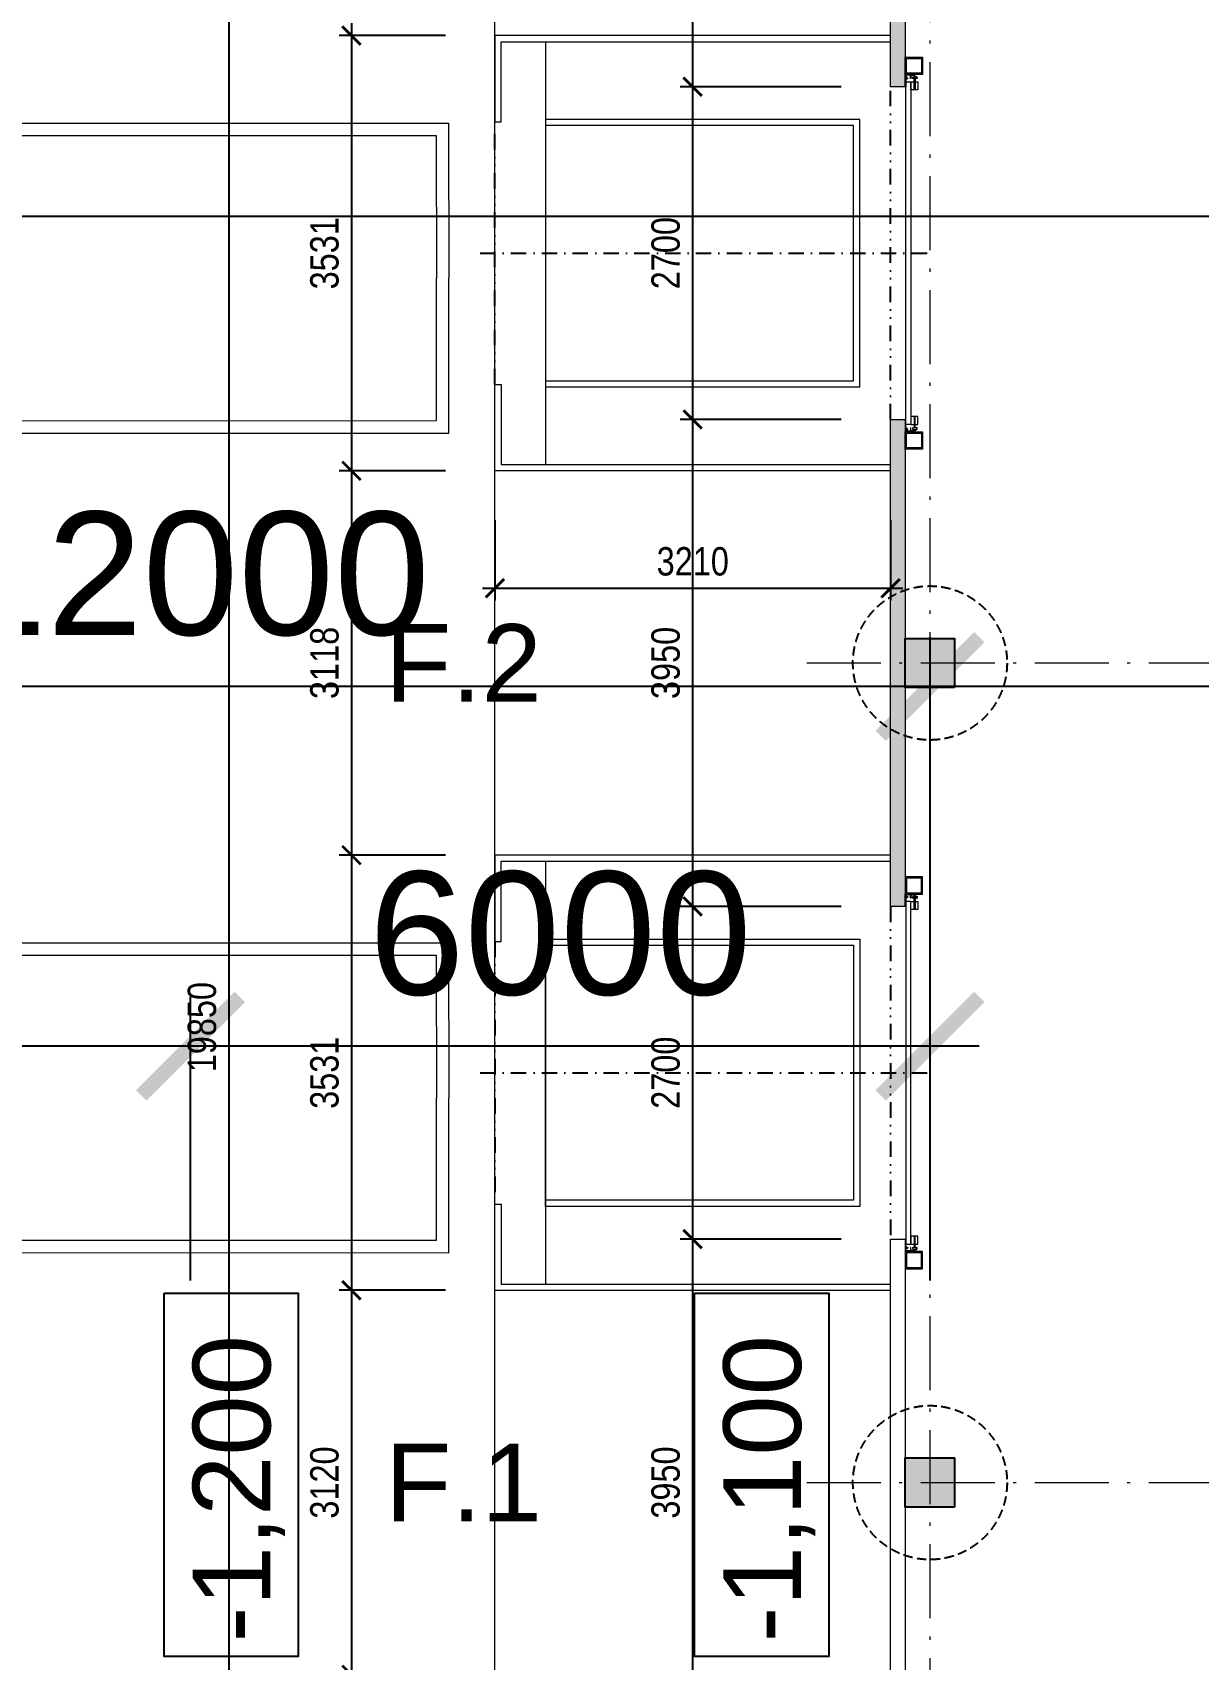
# Model space of a CAD drawing. Header units: millimetres. Extents: x 325046 to 1268204, y 1875583 to 2761998.
# Drawn here: x 746798 to 756257, y 2596158 to 2609358 of the extents above; entities that cross this region are included whole.
import ezdxf
from ezdxf.enums import TextEntityAlignment as Align

# ---------------------------------------------------------------- set-up
doc = ezdxf.new("R2010")
doc.units = ezdxf.units.MM
doc.header["$LTSCALE"] = 100
doc.header["$PDMODE"] = 65
for name, pattern in [('$AUDIT_BAD_LTYPE1', [0]), ('ACAD_ISO10W100', [18.5, 12, -3, 0.5, -3]), ('DASHDOT', [1, 0.5, -0.25, 0, -0.25]), ('DASHED', [0.75, 0.5, -0.25]), ('DIVIDE', [31.75, 12.7, -6.35, 0, -6.35, 0, -6.35]), ('SO02_F11anp01$0${ Leader Line}', [0])]:
    doc.linetypes.add(name, pattern=pattern)
for name, color, linetype, lineweight, true_color in [('Auta', 252, 'Continuous', 5, 0x696969), ('GATE', 7, 'Continuous', 9, 0x002eb8), ('Komunikace - obrys - 1.etapa', 7, 'Continuous', 15, 0x901be4), ('OCELOVÉ KONSTRUKCE', 7, 'Continuous', 13, 0x2865c8), ('otvory', 7, 'Continuous', 20, 0xb30000), ('Šrafy - VÝPLŇ', 7, 'Continuous', 15, 0x9b9908)]:
    doc.layers.add(name, color=color, linetype=linetype, lineweight=lineweight, true_color=true_color)
for name, color, linetype in [('KOTY', 2, 'Continuous'), ('kóty 100', 5, 'Continuous'), ('Kóty osové', 5, 'Continuous'), ('NRŘ', 6, 'DIVIDE'), ('ŽB- SLOUPY', 3, 'Continuous')]:
    doc.layers.add(name, color=color, linetype=linetype)
for name, color, linetype, lineweight in [('Objekty - osy', 5, 'ACAD_ISO10W100', 20), ('OBVODOVÝ PLÁŠŤ', 2, 'Continuous', 9), ('PŘEDĚL', 8, 'Continuous', 5), ('ŽB - Šraf-prefa', 253, 'Continuous', 13)]:
    doc.layers.add(name, color=color, linetype=linetype, lineweight=lineweight)
for name, color, linetype, true_color in [('Popis OS', 7, 'Continuous', 0xbd0a5d), ('Příprava na dock', 7, 'Continuous', 0x616161), ('VÝŠKOVÉ KOTY', 7, 'Continuous', 0xf90b4b)]:
    doc.layers.add(name, color=color, linetype=linetype, true_color=true_color)
doc.styles.add('ARIAL NARROW', font='ARIALN.TTF')
doc.styles.add('ARIL-TENKÝ', font='arial.ttf')
doc.dimstyles.new('100', dxfattribs={"dimscale": 100, "dimtxt": 2.3, "dimasz": 1.5, "dimexe": 1, "dimexo": 4, "dimgap": 1, "dimtad": 1, "dimdec": 0, "dimzin": 0, "dimdsep": 46, "dimtxsty": 'ARIAL NARROW', "dimblk": 'ARCHTICK', "dimcen": 4, "dimdle": 1, "dimclrd": 256, "dimclre": 256, "dimclrt": 7, "dimadec": 0, "dimazin": 0, "dimtfac": 1, "dimtdec": 0, "dimtix": 1, "dimtofl": 0, "dimtmove": 0, "dimatfit": 2, "dimldrblk": 'OBLIQUE', "dimfxl": 1, "dimtolj": 1, "dimtzin": 0, "dimlwd": -1, "dimlwe": -1, "dimarcsym": 1})
doc.dimstyles.new('400', dxfattribs={"dimscale": 400, "dimtxt": 2.5, "dimasz": 2, "dimexe": 1, "dimexo": 12, "dimgap": 1, "dimtad": 1, "dimdec": 0, "dimzin": 0, "dimdsep": 46, "dimtxsty": 'ARIL-TENKÝ', "dimblk": 'ARCHTICK', "dimcen": 4, "dimdle": 1, "dimclrd": 256, "dimclre": 256, "dimclrt": 7, "dimadec": 0, "dimazin": 0, "dimtfac": 1, "dimtdec": 0, "dimtix": 1, "dimtofl": 0, "dimtmove": 0, "dimatfit": 0, "dimldrblk": 'OBLIQUE', "dimfxl": 1, "dimtolj": 1, "dimtzin": 0, "dimlwd": -1, "dimlwe": -1, "dimarcsym": 0})

# ---------------------------------------------------------------- blocks, each defined once
blk = doc.blocks.new('H 4')
at = {"layer": 'Příprava na dock', "linetype": 'DASHED', "ltscale": 1.5}
blk.add_circle((1062529, -5206637), 625, dxfattribs=at)
blk = doc.blocks.new('A$C7DC35752')
at = {"layer": 'OCELOVÉ KONSTRUKCE', "flags": 128}
blk.add_lwpolyline([(0, 140), (0, 0), (140, 0), (140, 140), (0, 140)], dxfattribs=at)
blk.add_lwpolyline([(10, 130), (10, 10), (130, 10), (130, 130)], close=True, dxfattribs=at)
blk = doc.blocks.new('A$C5F711971')
at = {"layer": 'Auta'}
for points in [[(3.982, 13.651), (2.75, 13.905), (0, 0.508), (1.232, 0.254)], [(3.961, 13.552), (2.828, 13.786), (0.119, 0.586), (1.252, 0.352)], [(3.982, 13.651), (5.213, 13.397), (2.464, 0), (1.232, 0.254)], [(3.961, 13.552), (5.095, 13.319), (2.385, 0.119), (1.252, 0.352)]]:
    blk.add_lwpolyline(points, dxfattribs=at)
blk = doc.blocks.new('_ARCHTICK')
at = {"color": 0, "linetype": 'ByBlock', "const_width": 0.15}
blk.add_lwpolyline([(-0.5, -0.5), (0.5, 0.5)], dxfattribs=at)
blk = doc.blocks.new('*D149')
at = {"layer": 'Defpoints', "color": 0, "transparency": 16777216}
for p in [(754079, 2614256), (754079, 2607554), (760079, 2607554)]:
    blk.add_point(p, dxfattribs=at)
at = {"layer": 'Kóty osové', "transparency": 16777216}
for p, q in [((754079, 2612354), (754079, 2614656)), ((760079, 2612354), (760079, 2614656)), ((760479, 2614256), (753679, 2614256))]:
    blk.add_line(p, q, dxfattribs=at)
at = {"layer": 'Kóty osové', "transparency": 16777216, "xscale": 800, "yscale": 800, "zscale": 800, "rotation": 180}
blk.add_blockref('_ARCHTICK', (754079, 2614256), dxfattribs=at)
at = {"layer": 'Kóty osové', "transparency": 16777216, "xscale": 800, "yscale": 800, "zscale": 800}
blk.add_blockref('_ARCHTICK', (760079, 2614256), dxfattribs=at)
at = {"layer": 'Kóty osové', "color": 7, "transparency": 16777216, "insert": (757079, 2615167), "char_height": 1000, "attachment_point": 5, "style": 'ARIL-TENKÝ'}
blk.add_mtext('\\A1;6000', dxfattribs=at)
blk = doc.blocks.new('_Oblique')
at = {"color": 0, "lineweight": -2}
blk.add_line((-0.5, -0.5), (0.5, 0.5), dxfattribs=at)
blk = doc.blocks.new('*D150')
at = {"layer": 'Defpoints', "color": 0, "transparency": 16777216}
for p in [(748079, 2601134), (748079, 2594432), (754079, 2594432)]:
    blk.add_point(p, dxfattribs=at)
at = {"layer": 'Kóty osové', "transparency": 16777216}
for p, q in [((748079, 2599232), (748079, 2601534)), ((754079, 2599232), (754079, 2601534)), ((754479, 2601134), (747679, 2601134))]:
    blk.add_line(p, q, dxfattribs=at)
at = {"layer": 'Kóty osové', "transparency": 16777216, "xscale": 800, "yscale": 800, "zscale": 800, "rotation": 180}
blk.add_blockref('_ARCHTICK', (748079, 2601134), dxfattribs=at)
at = {"layer": 'Kóty osové', "transparency": 16777216, "xscale": 800, "yscale": 800, "zscale": 800}
blk.add_blockref('_ARCHTICK', (754079, 2601134), dxfattribs=at)
at = {"layer": 'Kóty osové', "color": 7, "transparency": 16777216, "insert": (751079, 2602044), "char_height": 1000, "attachment_point": 5, "style": 'ARIL-TENKÝ'}
blk.add_mtext('\\A1;6000', dxfattribs=at)
blk = doc.blocks.new('*D151')
at = {"layer": 'Defpoints', "color": 0, "transparency": 16777216}
for p in [(742079, 2601134), (742079, 2594432), (748079, 2594432)]:
    blk.add_point(p, dxfattribs=at)
at = {"layer": 'Kóty osové', "transparency": 16777216}
for p, q in [((742079, 2599232), (742079, 2601534)), ((748079, 2599232), (748079, 2601534)), ((748479, 2601134), (741679, 2601134))]:
    blk.add_line(p, q, dxfattribs=at)
at = {"layer": 'Kóty osové', "transparency": 16777216, "xscale": 800, "yscale": 800, "zscale": 800, "rotation": 180}
blk.add_blockref('_ARCHTICK', (742079, 2601134), dxfattribs=at)
at = {"layer": 'Kóty osové', "transparency": 16777216, "xscale": 800, "yscale": 800, "zscale": 800}
blk.add_blockref('_ARCHTICK', (748079, 2601134), dxfattribs=at)
at = {"layer": 'Kóty osové', "color": 7, "transparency": 16777216, "insert": (745079, 2602044), "char_height": 1000, "attachment_point": 5, "style": 'ARIL-TENKÝ'}
blk.add_mtext('\\A1;6000', dxfattribs=at)
blk = doc.blocks.new('*D203')
at = {"layer": 'Defpoints', "color": 0, "transparency": 16777216}
for p in [(742079, 2604052), (754079, 2599232), (742079, 2594552)]:
    blk.add_point(p, dxfattribs=at)
at = {"layer": 'Kóty osové', "transparency": 16777216}
for p, q in [((742079, 2599352), (742079, 2604452)), ((754079, 2604032), (754079, 2604452)), ((754479, 2604052), (741679, 2604052))]:
    blk.add_line(p, q, dxfattribs=at)
at = {"layer": 'Kóty osové', "transparency": 16777216, "xscale": 800, "yscale": 800, "zscale": 800, "rotation": 180}
blk.add_blockref('_ARCHTICK', (742079, 2604052), dxfattribs=at)
at = {"layer": 'Kóty osové', "transparency": 16777216, "xscale": 800, "yscale": 800, "zscale": 800}
blk.add_blockref('_ARCHTICK', (754079, 2604052), dxfattribs=at)
at = {"layer": 'Kóty osové', "color": 7, "transparency": 16777216, "insert": (748079, 2604963), "char_height": 1000, "attachment_point": 5, "style": 'ARIL-TENKÝ'}
blk.add_mtext('\\A1;12000', dxfattribs=at)
blk = doc.blocks.new('*D204')
at = {"layer": 'Defpoints', "color": 0, "transparency": 16777216}
for p in [(754079, 2604052), (766079, 2599232), (754079, 2594552)]:
    blk.add_point(p, dxfattribs=at)
at = {"layer": 'Kóty osové', "transparency": 16777216}
for p, q in [((754079, 2599352), (754079, 2604452)), ((766079, 2604032), (766079, 2604452)), ((766479, 2604052), (753679, 2604052))]:
    blk.add_line(p, q, dxfattribs=at)
at = {"layer": 'Kóty osové', "transparency": 16777216, "xscale": 800, "yscale": 800, "zscale": 800, "rotation": 180}
blk.add_blockref('_ARCHTICK', (754079, 2604052), dxfattribs=at)
at = {"layer": 'Kóty osové', "transparency": 16777216, "xscale": 800, "yscale": 800, "zscale": 800}
blk.add_blockref('_ARCHTICK', (766079, 2604052), dxfattribs=at)
at = {"layer": 'Kóty osové', "color": 7, "transparency": 16777216, "insert": (760079, 2604963), "char_height": 1000, "attachment_point": 5, "style": 'ARIL-TENKÝ'}
blk.add_mtext('\\A1;12000', dxfattribs=at)
blk = doc.blocks.new('*D804')
at = {"layer": 'Defpoints', "color": 0, "ltscale": 100, "transparency": 16777216}
for p in [(753759, 2611213), (752153, 2608918), (753759, 2608918)]:
    blk.add_point(p, dxfattribs=at)
at = {"layer": 'kóty 100', "ltscale": 100, "transparency": 16777216}
for p, q in [((752153, 2611313), (752153, 2608818)), ((753359, 2611213), (752053, 2611213)), ((753359, 2608918), (752053, 2608918))]:
    blk.add_line(p, q, dxfattribs=at)
at = {"layer": 'kóty 100', "ltscale": 100, "transparency": 16777216, "xscale": 150, "yscale": 150, "zscale": 150}
for p, rotation in [((752153, 2611213), 90), ((752153, 2608918), 270)]:
    blk.add_blockref('_ARCHTICK', p, dxfattribs=dict(at, rotation=rotation))
at = {"layer": 'kóty 100', "color": 7, "ltscale": 100, "transparency": 16777216, "insert": (751935, 2610065), "char_height": 230, "attachment_point": 5, "rotation": 90, "style": 'ARIAL NARROW'}
blk.add_mtext('\\A1;2295', dxfattribs=at)
blk = doc.blocks.new('*D805')
at = {"layer": 'Defpoints', "color": 0, "ltscale": 100, "transparency": 16777216}
for p in [(753759, 2608918), (752153, 2606218), (753759, 2606218)]:
    blk.add_point(p, dxfattribs=at)
at = {"layer": 'kóty 100', "ltscale": 100, "transparency": 16777216}
for p, q in [((752153, 2609018), (752153, 2606118)), ((753359, 2608918), (752053, 2608918)), ((753359, 2606218), (752053, 2606218))]:
    blk.add_line(p, q, dxfattribs=at)
at = {"layer": 'kóty 100', "ltscale": 100, "transparency": 16777216, "xscale": 150, "yscale": 150, "zscale": 150}
for p, rotation in [((752153, 2608918), 90), ((752153, 2606218), 270)]:
    blk.add_blockref('_ARCHTICK', p, dxfattribs=dict(at, rotation=rotation))
at = {"layer": 'kóty 100', "color": 7, "ltscale": 100, "transparency": 16777216, "insert": (751935, 2607568), "char_height": 230, "attachment_point": 5, "rotation": 90, "style": 'ARIAL NARROW'}
blk.add_mtext('\\A1;2700', dxfattribs=at)
blk = doc.blocks.new('*D806')
at = {"layer": 'Defpoints', "color": 0, "ltscale": 100, "transparency": 16777216}
for p in [(753759, 2606218), (752153, 2602268), (753759, 2602268)]:
    blk.add_point(p, dxfattribs=at)
at = {"layer": 'kóty 100', "ltscale": 100, "transparency": 16777216}
for p, q in [((752153, 2606318), (752153, 2602168)), ((753359, 2606218), (752053, 2606218)), ((753359, 2602268), (752053, 2602268))]:
    blk.add_line(p, q, dxfattribs=at)
at = {"layer": 'kóty 100', "ltscale": 100, "transparency": 16777216, "xscale": 150, "yscale": 150, "zscale": 150}
for p, rotation in [((752153, 2606218), 90), ((752153, 2602268), 270)]:
    blk.add_blockref('_ARCHTICK', p, dxfattribs=dict(at, rotation=rotation))
at = {"layer": 'kóty 100', "color": 7, "ltscale": 100, "transparency": 16777216, "insert": (751935, 2604243), "char_height": 230, "attachment_point": 5, "rotation": 90, "style": 'ARIAL NARROW'}
blk.add_mtext('\\A1;3950', dxfattribs=at)
blk = doc.blocks.new('*D807')
at = {"layer": 'Defpoints', "color": 0, "ltscale": 100, "transparency": 16777216}
for p in [(753759, 2602268), (752153, 2599568), (753759, 2599568)]:
    blk.add_point(p, dxfattribs=at)
at = {"layer": 'kóty 100', "ltscale": 100, "transparency": 16777216}
for p, q in [((752153, 2602368), (752153, 2599468)), ((753359, 2602268), (752053, 2602268)), ((753359, 2599568), (752053, 2599568))]:
    blk.add_line(p, q, dxfattribs=at)
at = {"layer": 'kóty 100', "ltscale": 100, "transparency": 16777216, "xscale": 150, "yscale": 150, "zscale": 150}
for p, rotation in [((752153, 2602268), 90), ((752153, 2599568), 270)]:
    blk.add_blockref('_ARCHTICK', p, dxfattribs=dict(at, rotation=rotation))
at = {"layer": 'kóty 100', "color": 7, "ltscale": 100, "transparency": 16777216, "insert": (751935, 2600918), "char_height": 230, "attachment_point": 5, "rotation": 90, "style": 'ARIAL NARROW'}
blk.add_mtext('\\A1;2700', dxfattribs=at)
blk = doc.blocks.new('*D808')
at = {"layer": 'Defpoints', "color": 0, "ltscale": 100, "transparency": 16777216}
for p in [(753759, 2599568), (752153, 2595618), (753759, 2595618)]:
    blk.add_point(p, dxfattribs=at)
at = {"layer": 'kóty 100', "ltscale": 100, "transparency": 16777216}
for p, q in [((753359, 2599568), (752053, 2599568)), ((752153, 2599668), (752153, 2595518)), ((753359, 2595618), (752053, 2595618))]:
    blk.add_line(p, q, dxfattribs=at)
at = {"layer": 'kóty 100', "ltscale": 100, "transparency": 16777216, "xscale": 150, "yscale": 150, "zscale": 150}
for p, rotation in [((752153, 2599568), 90), ((752153, 2595618), 270)]:
    blk.add_blockref('_ARCHTICK', p, dxfattribs=dict(at, rotation=rotation))
at = {"layer": 'kóty 100', "color": 7, "ltscale": 100, "transparency": 16777216, "insert": (751935, 2597593), "char_height": 230, "attachment_point": 5, "rotation": 90, "style": 'ARIAL NARROW'}
blk.add_mtext('\\A1;3950', dxfattribs=at)
blk = doc.blocks.new('*D811')
at = {"layer": 'Defpoints', "color": 0, "ltscale": 100, "transparency": 16777216}
for p in [(750549, 2609333), (749385, 2605802), (750549, 2605802)]:
    blk.add_point(p, dxfattribs=at)
at = {"layer": 'kóty 100', "ltscale": 100, "transparency": 16777216}
for p, q in [((750149, 2609333), (749285, 2609333)), ((749385, 2609433), (749385, 2605702)), ((750149, 2605802), (749285, 2605802))]:
    blk.add_line(p, q, dxfattribs=at)
at = {"layer": 'kóty 100', "ltscale": 100, "transparency": 16777216, "xscale": 150, "yscale": 150, "zscale": 150}
for p, rotation in [((749385, 2609333), 90), ((749385, 2605802), 270)]:
    blk.add_blockref('_ARCHTICK', p, dxfattribs=dict(at, rotation=rotation))
at = {"layer": 'kóty 100', "color": 7, "ltscale": 100, "transparency": 16777216, "insert": (749167, 2607567), "char_height": 230, "attachment_point": 5, "rotation": 90, "style": 'ARIAL NARROW'}
blk.add_mtext('\\A1;3531', dxfattribs=at)
blk = doc.blocks.new('*D812')
at = {"layer": 'Defpoints', "color": 0, "ltscale": 100, "transparency": 16777216}
for p in [(750549, 2605802), (749385, 2602684), (750549, 2602684)]:
    blk.add_point(p, dxfattribs=at)
at = {"layer": 'kóty 100', "ltscale": 100, "transparency": 16777216}
for p, q in [((749385, 2605902), (749385, 2602584)), ((750149, 2605802), (749285, 2605802)), ((750149, 2602684), (749285, 2602684))]:
    blk.add_line(p, q, dxfattribs=at)
at = {"layer": 'kóty 100', "ltscale": 100, "transparency": 16777216, "xscale": 150, "yscale": 150, "zscale": 150}
for p, rotation in [((749385, 2605802), 90), ((749385, 2602684), 270)]:
    blk.add_blockref('_ARCHTICK', p, dxfattribs=dict(at, rotation=rotation))
at = {"layer": 'kóty 100', "color": 7, "ltscale": 100, "transparency": 16777216, "insert": (749167, 2604243), "char_height": 230, "attachment_point": 5, "rotation": 90, "style": 'ARIAL NARROW'}
blk.add_mtext('\\A1;3118', dxfattribs=at)
blk = doc.blocks.new('*D813')
at = {"layer": 'Defpoints', "color": 0, "ltscale": 100, "transparency": 16777216}
for p in [(750549, 2602684), (749385, 2599153), (750549, 2599153)]:
    blk.add_point(p, dxfattribs=at)
at = {"layer": 'kóty 100', "ltscale": 100, "transparency": 16777216}
for p, q in [((749385, 2602784), (749385, 2599053)), ((750149, 2602684), (749285, 2602684)), ((750149, 2599153), (749285, 2599153))]:
    blk.add_line(p, q, dxfattribs=at)
at = {"layer": 'kóty 100', "ltscale": 100, "transparency": 16777216, "xscale": 150, "yscale": 150, "zscale": 150}
for p, rotation in [((749385, 2602684), 90), ((749385, 2599153), 270)]:
    blk.add_blockref('_ARCHTICK', p, dxfattribs=dict(at, rotation=rotation))
at = {"layer": 'kóty 100', "color": 7, "ltscale": 100, "transparency": 16777216, "insert": (749167, 2600918), "char_height": 230, "attachment_point": 5, "rotation": 90, "style": 'ARIAL NARROW'}
blk.add_mtext('\\A1;3531', dxfattribs=at)
blk = doc.blocks.new('*D814')
at = {"layer": 'Defpoints', "color": 0, "ltscale": 100, "transparency": 16777216}
for p in [(750549, 2599153), (749385, 2596033), (750549, 2596033)]:
    blk.add_point(p, dxfattribs=at)
at = {"layer": 'kóty 100', "ltscale": 100, "transparency": 16777216}
for p, q in [((749385, 2599253), (749385, 2595933)), ((750149, 2599153), (749285, 2599153)), ((750149, 2596033), (749285, 2596033))]:
    blk.add_line(p, q, dxfattribs=at)
at = {"layer": 'kóty 100', "ltscale": 100, "transparency": 16777216, "xscale": 150, "yscale": 150, "zscale": 150}
for p, rotation in [((749385, 2599153), 90), ((749385, 2596033), 270)]:
    blk.add_blockref('_ARCHTICK', p, dxfattribs=dict(at, rotation=rotation))
at = {"layer": 'kóty 100', "color": 7, "ltscale": 100, "transparency": 16777216, "insert": (749167, 2597593), "char_height": 230, "attachment_point": 5, "rotation": 90, "style": 'ARIAL NARROW'}
blk.add_mtext('\\A1;3120', dxfattribs=at)
blk = doc.blocks.new('*D817')
at = {"layer": 'Defpoints', "color": 0, "ltscale": 100, "transparency": 16777216}
for p in [(750549, 2605802), (753759, 2605802), (753759, 2604849)]:
    blk.add_point(p, dxfattribs=at)
at = {"layer": 'kóty 100', "ltscale": 100, "transparency": 16777216}
for p, q in [((750549, 2605402), (750549, 2604749)), ((753759, 2605402), (753759, 2604749)), ((750449, 2604849), (753859, 2604849))]:
    blk.add_line(p, q, dxfattribs=at)
at = {"layer": 'kóty 100', "ltscale": 100, "transparency": 16777216, "xscale": 150, "yscale": 150, "zscale": 150, "rotation": 180}
blk.add_blockref('_ARCHTICK', (750549, 2604849), dxfattribs=at)
at = {"layer": 'kóty 100', "ltscale": 100, "transparency": 16777216, "xscale": 150, "yscale": 150, "zscale": 150}
blk.add_blockref('_ARCHTICK', (753759, 2604849), dxfattribs=at)
at = {"layer": 'kóty 100', "color": 7, "ltscale": 100, "transparency": 16777216, "insert": (752154, 2605066), "char_height": 230, "attachment_point": 5, "style": 'ARIAL NARROW'}
blk.add_mtext('\\A1;3210', dxfattribs=at)
blk = doc.blocks.new('*D1011')
at = {"layer": 'Defpoints', "color": 0, "ltscale": 100, "transparency": 16777216}
for p in [(753759, 2611213), (748390, 2591363), (754079, 2591363)]:
    blk.add_point(p, dxfattribs=at)
at = {"layer": 'kóty 100', "ltscale": 100, "transparency": 16777216}
for p, q in [((748390, 2611313), (748390, 2591263)), ((753359, 2611213), (748290, 2611213)), ((753679, 2591363), (748290, 2591363))]:
    blk.add_line(p, q, dxfattribs=at)
at = {"layer": 'kóty 100', "ltscale": 100, "transparency": 16777216, "xscale": 150, "yscale": 150, "zscale": 150}
for p, rotation in [((748390, 2611213), 90), ((748390, 2591363), 270)]:
    blk.add_blockref('_ARCHTICK', p, dxfattribs=dict(at, rotation=rotation))
at = {"layer": 'kóty 100', "color": 7, "ltscale": 100, "transparency": 16777216, "insert": (748173, 2601288), "char_height": 230, "attachment_point": 5, "rotation": 90, "style": 'ARIAL NARROW'}
blk.add_mtext('\\A1;19850', dxfattribs=at)
blk = doc.blocks.new('*D1556')
at = {"layer": 'Defpoints', "color": 0, "transparency": 16777216}
for p in [(705684, 2607866), (705684, 2591363), (1078474, 2591363)]:
    blk.add_point(p, dxfattribs=at)
at = {"layer": 'Kóty osové', "transparency": 16777216}
for p, q in [((705684, 2596163), (705684, 2608266)), ((1078474, 2596163), (1078474, 2608266)), ((1078874, 2607866), (705284, 2607866))]:
    blk.add_line(p, q, dxfattribs=at)
at = {"layer": 'Kóty osové', "transparency": 16777216, "xscale": 800, "yscale": 800, "zscale": 800, "rotation": 180}
blk.add_blockref('_ARCHTICK', (705684, 2607866), dxfattribs=at)
at = {"layer": 'Kóty osové', "transparency": 16777216, "xscale": 800, "yscale": 800, "zscale": 800}
blk.add_blockref('_ARCHTICK', (1078474, 2607866), dxfattribs=at)
at = {"layer": 'Kóty osové', "color": 7, "transparency": 16777216, "insert": (892079, 2608777), "char_height": 1000, "attachment_point": 5, "style": 'ARIL-TENKÝ'}
blk.add_mtext('\\A1;372790', dxfattribs=at)

msp = doc.modelspace()

# ---------------------------------------------------------------- hatches: boundary and pattern name
at = {"layer": 'Šrafy - VÝPLŇ', "linetype": 'ByBlock', "ltscale": 100}
h = msp.add_hatch(color=256, dxfattribs=at)
h.dxf.hatch_style = 1
h.paths.add_polyline_path([(754528.7, 2611212.7), (753758.7, 2611212.7), (753758.7, 2608917.7), (753878.7, 2608917.7), (753878.7, 2611092.7), (754528.7, 2611092.7)])
h.paths.add_polyline_path([(753878.7, 2606217.7), (753758.7, 2606217.7), (753758.7, 2602267.7), (753878.7, 2602267.7)])
at = {"layer": 'ŽB - Šraf-prefa'}
h = msp.add_hatch(color=256, dxfattribs=at)
h.dxf.hatch_style = 1
h.paths.add_polyline_path([(754278.7, 2604042.7), (753878.7, 2604042.7), (753878.7, 2604442.7), (754278.7, 2604442.7)])
h = msp.add_hatch(color=256, dxfattribs=at)
h.dxf.hatch_style = 1
h.paths.add_polyline_path([(754278.7, 2597392.7), (753878.7, 2597392.7), (753878.7, 2597792.7), (754278.7, 2597792.7)])

# ---------------------------------------------------------------- linework, layer by layer
at = {"layer": 'GATE', "linetype": 'Continuous'}
for p, q in [((750958.7, 2609282.9), (750958.7, 2605851.9)), ((750958.7, 2602633.5), (750958.7, 2599202.5))]:
    msp.add_line(p, q, dxfattribs=at)
for points in [[(753758.7, 2609332.9), (750548.7, 2609332.9), (750548.7, 2608632.4), (750598.7, 2608632.4), (750598.7, 2609282.9), (753758.7, 2609282.9)], [(750958.7, 2606532.4), (753458.7, 2606532.4), (753458.7, 2608602.4), (750958.7, 2608602.4)], [(753758.7, 2605801.9), (750548.7, 2605801.9), (750548.7, 2606502.4), (750598.7, 2606502.4), (750598.7, 2605851.9), (753758.7, 2605851.9)], [(753758.7, 2602683.5), (750548.7, 2602683.5), (750548.7, 2601983), (750598.7, 2601983), (750598.7, 2602633.5), (753758.7, 2602633.5)], [(750958.7, 2601953), (753458.7, 2601953), (753458.7, 2599883), (750958.7, 2599883)], [(753758.7, 2599152.5), (750548.7, 2599152.5), (750548.7, 2599853), (750598.7, 2599853), (750598.7, 2599202.5), (753758.7, 2599202.5)]]:
    msp.add_lwpolyline(points, dxfattribs=at)
for points in [[(753508.7, 2608652.4), (750958.7, 2608652.4), (750958.7, 2606482.4), (753508.7, 2606482.4)], [(753508.7, 2599833), (750958.7, 2599833), (750958.7, 2602003), (753508.7, 2602003)]]:
    msp.add_lwpolyline(points, close=True, dxfattribs=at)
at = {"layer": 'Komunikace - obrys - 1.etapa'}
msp.add_line((750548.7, 2591362.7), (750548.7, 2612362.7), dxfattribs=at)
at = {"layer": 'NRŘ', "ltscale": 0.1}
for p, q in [((753758.7, 2606217.7), (753758.7, 2608917.7)), ((750548.7, 2606502.4), (750548.7, 2608632.4)), ((753758.7, 2602267.7), (753758.7, 2599567.7)), ((750548.7, 2601983), (750548.7, 2599853))]:
    msp.add_line(p, q, dxfattribs=at)
at = {"layer": 'Objekty - osy', "ltscale": 0.5}
for points in [[(754078.7, 2611892.7), (754078.7, 2469892.7)], [(753078.7, 2604242.7), (773078.7, 2604242.7)], [(753078.7, 2597592.7), (773078.7, 2597592.7)]]:
    msp.add_lwpolyline(points, dxfattribs=at)
at = {"layer": 'OBVODOVÝ PLÁŠŤ'}
for p, q in [((753878.7, 2608982.7), (753878.7, 2608982.7)), ((753878.7, 2606167.7), (753878.7, 2606167.7)), ((753878.7, 2602317.7), (753878.7, 2602317.7))]:
    msp.add_line(p, q, dxfattribs=at)
for points in [[(753758.7, 2608917.7), (753758.7, 2611212.7), (754528.7, 2611212.7)], [(754528.7, 2611092.7), (753878.7, 2611092.7), (753878.7, 2608917.7), (753758.7, 2608917.7)], [(753758.7, 2602267.7), (753758.7, 2606217.7), (753878.7, 2606217.7), (753878.7, 2602267.7), (753758.7, 2602267.7)], [(753758.7, 2595617.7), (753758.7, 2599567.7), (753878.7, 2599567.7), (753878.7, 2595617.7), (753758.7, 2595617.7)]]:
    msp.add_lwpolyline(points, dxfattribs=at)
at = {"layer": 'otvory'}
for points in [[(753883.7, 2608957.3), (753923.7, 2608957.3), (753923.7, 2606178.2), (753883.7, 2606178.2), (753883.7, 2608957.3)], [(753883.7, 2599528.2), (753923.7, 2599528.2), (753923.7, 2602307.3), (753883.7, 2602307.3), (753883.7, 2599528.2)]]:
    msp.add_lwpolyline(points, dxfattribs=at)
at = {"layer": 'PŘEDĚL'}
for p, q in [((753876.7, 2608990.2), (753899.7, 2608990.2)), ((753876.7, 2608985.6), (753899.7, 2608985.6)), ((753891.3, 2608995.1), (753886.4, 2608995.1)), ((753886.4, 2608990.8), (753886.4, 2608995.1)), ((753886.4, 2608993.4), (753886.4, 2608991.7)), ((753891.3, 2608991.7), (753886.4, 2608991.7)), ((753891.3, 2608984.2), (753886.4, 2608984.2)), ((753891.3, 2608980.8), (753886.4, 2608980.8)), ((753892.4, 2608982.5), (753892.4, 2608993.4)), ((753899.7, 2608985.6), (753899.7, 2608990.2)), ((753876.7, 2606142.4), (753899.7, 2606142.4)), ((753876.7, 2606137.7), (753899.7, 2606137.7)), ((753891.3, 2606147.2), (753886.4, 2606147.2)), ((753886.4, 2606133), (753886.4, 2606147.2)), ((753886.4, 2606145.5), (753886.4, 2606143.9)), ((753891.3, 2606143.9), (753886.4, 2606143.9)), ((753891.3, 2606136.4), (753886.4, 2606136.4)), ((753891.3, 2606133), (753886.4, 2606133)), ((753892.4, 2606134.7), (753892.4, 2606145.5)), ((753899.7, 2606137.7), (753899.7, 2606142.4)), ((753876.7, 2602347.7), (753899.7, 2602347.7)), ((753876.7, 2602343.1), (753899.7, 2602343.1)), ((753891.3, 2602352.5), (753886.4, 2602352.5)), ((753886.4, 2602352.5), (753886.4, 2602338.2)), ((753891.3, 2602349.1), (753886.4, 2602349.1)), ((753891.3, 2602341.6), (753886.4, 2602341.6)), ((753886.4, 2602339.9), (753886.4, 2602341.6)), ((753891.3, 2602338.2), (753886.4, 2602338.2)), ((753892.4, 2602350.8), (753892.4, 2602339.9)), ((753899.7, 2602347.7), (753899.7, 2602343.1)), ((753876.7, 2599499.8), (753899.7, 2599499.8)), ((753876.7, 2599495.2), (753899.7, 2599495.2)), ((753891.3, 2599504.6), (753886.4, 2599504.6)), ((753891.3, 2599501.2), (753886.4, 2599501.2)), ((753886.4, 2599494.6), (753886.4, 2599490.4)), ((753886.4, 2599492), (753886.4, 2599493.7)), ((753891.3, 2599493.7), (753886.4, 2599493.7)), ((753891.3, 2599490.4), (753886.4, 2599490.4)), ((753892.4, 2599502.9), (753892.4, 2599492)), ((753899.7, 2599499.8), (753899.7, 2599495.2))]:
    msp.add_line(p, q, dxfattribs=at)
for points in [[(753878.7, 2608917.7), (753878.7, 2609017.7), (753948.7, 2609017.7), (753948.7, 2609012.7), (753883.7, 2609012.7), (753883.7, 2608917.7), (753878.7, 2608917.7)], [(753948.7, 2609012.7), (753975.9, 2608996.9), (753975.9, 2608984.7), (753970.3, 2608990.7), (753968.6, 2608983.1), (753972.9, 2608986.3), (753972.9, 2608995.2), (753947.9, 2609009.7), (753922.9, 2609009.7), (753922.9, 2608984.7), (753919.9, 2608984.7), (753919.9, 2609012.7)], [(753878.7, 2606217.7), (753878.7, 2606117.7), (753948.7, 2606117.7), (753948.7, 2606122.7), (753883.7, 2606122.7), (753883.7, 2606217.7), (753878.7, 2606217.7)], [(753948.7, 2606122.7), (753975.9, 2606138.5), (753975.9, 2606150.7), (753970.3, 2606154.7), (753968.6, 2606152.3), (753972.9, 2606149.2), (753972.9, 2606140.2), (753947.9, 2606125.7), (753922.9, 2606125.7), (753922.9, 2606150.7), (753919.9, 2606150.7), (753919.9, 2606122.7)], [(753878.7, 2602267.7), (753878.7, 2602367.7), (753948.7, 2602367.7), (753948.7, 2602362.7), (753883.7, 2602362.7), (753883.7, 2602267.7), (753878.7, 2602267.7)], [(753948.7, 2602362.7), (753975.9, 2602346.9), (753975.9, 2602334.7), (753970.3, 2602330.7), (753968.6, 2602333.1), (753972.9, 2602336.3), (753972.9, 2602345.2), (753947.9, 2602359.7), (753922.9, 2602359.7), (753922.9, 2602334.7), (753919.9, 2602334.7), (753919.9, 2602362.7)], [(753878.7, 2599567.7), (753878.7, 2599467.7), (753948.7, 2599467.7), (753948.7, 2599472.7), (753883.7, 2599472.7), (753883.7, 2599567.7), (753878.7, 2599567.7)], [(753948.7, 2599472.7), (753975.9, 2599488.5), (753975.9, 2599500.7), (753970.3, 2599494.7), (753968.6, 2599502.3), (753972.9, 2599499.2), (753972.9, 2599490.2), (753947.9, 2599475.7), (753922.9, 2599475.7), (753922.9, 2599500.7), (753919.9, 2599500.7), (753919.9, 2599472.7)]]:
    msp.add_lwpolyline(points, dxfattribs=at)
for points in [[(753885.9, 2608988.4), (753883.9, 2608988.4), (753883.9, 2608997.6), (753885.9, 2608997.6)], [(753923.7, 2608957.3), (753980.2, 2608957.3), (753980.2, 2608893.2), (753923.7, 2608893.2)], [(753950.5, 2608984.3), (753958.3, 2608984.3), (753958.3, 2608893.2), (753950.5, 2608893.2)], [(753923.7, 2606178.2), (753980.2, 2606178.2), (753980.2, 2606242.2), (753923.7, 2606242.2)], [(753950.8, 2606151.2), (753958.6, 2606151.2), (753958.6, 2606241.3), (753950.8, 2606241.3)], [(753885.9, 2606130.5), (753883.9, 2606130.5), (753883.9, 2606149.7), (753885.9, 2606149.7)], [(753885.9, 2602354.9), (753883.9, 2602354.9), (753883.9, 2602335.7), (753885.9, 2602335.7)], [(753923.7, 2602307.3), (753980.2, 2602307.3), (753980.2, 2602243.2), (753923.7, 2602243.2)], [(753950.8, 2602334.3), (753958.6, 2602334.3), (753958.6, 2602244.2), (753950.8, 2602244.2)], [(753923.7, 2599528.2), (753980.2, 2599528.2), (753980.2, 2599592.2), (753923.7, 2599592.2)], [(753950.5, 2599501.2), (753958.3, 2599501.2), (753958.3, 2599592.2), (753950.5, 2599592.2)], [(753885.9, 2599497.1), (753883.9, 2599497.1), (753883.9, 2599487.9), (753885.9, 2599487.9)]]:
    msp.add_lwpolyline(points, close=True, dxfattribs=at)
for points in [[(753941.8, 2608997.5), (753965.9, 2608997.5, -0.4142136), (753970.9, 2608992.5), (753970.9, 2608989.3, -0.4142136), (753965.9, 2608984.3), (753941.8, 2608984.3, -0.4142136), (753936.8, 2608989.3), (753936.8, 2608992.5, -0.4142136)], [(753941.8, 2606137.9), (753965.9, 2606137.9, 0.4142136), (753970.9, 2606142.9), (753970.9, 2606146.2, 0.4142136), (753965.9, 2606151.2), (753941.8, 2606151.2, 0.4142136), (753936.8, 2606146.2), (753936.8, 2606142.9, 0.4142136)], [(753941.8, 2602347.5), (753965.9, 2602347.5, -0.4142136), (753970.9, 2602342.5), (753970.9, 2602339.3, -0.4142136), (753965.9, 2602334.3), (753941.8, 2602334.3, -0.4142136), (753936.8, 2602339.3), (753936.8, 2602342.5, -0.4142136)], [(753941.8, 2599487.9), (753965.9, 2599487.9, 0.4142136), (753970.9, 2599492.9), (753970.9, 2599496.2, 0.4142136), (753965.9, 2599501.2), (753941.8, 2599501.2, 0.4142136), (753936.8, 2599496.2), (753936.8, 2599492.9, 0.4142136)]]:
    msp.add_lwpolyline(points, format="xyb", close=True, dxfattribs=at)
for centre, radius, start, end in [((753895.6, 2608987.5), 5.44, 142.4827, 217.5173), ((753890.6, 2608993.4), 1.83, 292.61986, 67.38014), ((753885.6, 2608988), 6.81, 326.60151, 33.39849), ((753890.6, 2606145.5), 1.83, 292.61986, 67.38014), ((753885.6, 2606140.1), 6.81, 326.60151, 33.39849), ((753890.6, 2606134.7), 1.83, 292.61986, 67.38014), ((753890.6, 2602350.8), 1.83, 292.61986, 67.38014), ((753885.6, 2602345.3), 6.81, 326.60151, 33.39849), ((753890.6, 2602339.9), 1.83, 292.61986, 67.38014), ((753895.6, 2599497.9), 5.44, 142.4827, 217.5173), ((753885.6, 2599497.5), 6.81, 326.60151, 33.39849), ((753890.6, 2599492), 1.83, 292.61986, 67.38014)]:
    msp.add_arc(centre, radius, start, end, dxfattribs=at)
at = {"layer": 'Příprava na dock', "linetype": 'DASHDOT', "ltscale": 2.5}
for points in [[(750428.7, 2607567.7), (754108.7, 2607567.7)], [(750428.7, 2600917.7), (754108.7, 2600917.7)]]:
    msp.add_lwpolyline(points, dxfattribs=at)
at = {"layer": 'VÝŠKOVÉ KOTY'}
for points in [[(747864.9, 2599129.8), (748953.7, 2599129.8), (748953.7, 2596182.2), (747864.9, 2596182.2)], [(752169.4, 2599129.8), (753258.2, 2599129.8), (753258.2, 2596182.2), (752169.4, 2596182.2)]]:
    msp.add_lwpolyline(points, close=True, dxfattribs=at)
at = {"layer": 'ŽB- SLOUPY'}
for points in [[(754278.7, 2604042.7), (753878.7, 2604042.7), (753878.7, 2604442.7), (754278.7, 2604442.7)], [(754278.7, 2597392.7), (753878.7, 2597392.7), (753878.7, 2597792.7), (754278.7, 2597792.7)]]:
    msp.add_lwpolyline(points, close=True, dxfattribs=at)

# ---------------------------------------------------------------- block references
at = {"layer": 'Auta', "xscale": -1000, "yscale": 1000, "zscale": 1000, "rotation": 78.40057299872402}
for p in [(750671.1, 2608521.2), (750671.1, 2601871.2)]:
    msp.add_blockref('A$C5F711971', p, dxfattribs=at)
at = {"layer": 'KOTY'}
for p in [(-308450.2, 7810879.5), (-308450.2, 7804229.5)]:
    msp.add_blockref('H 4', p, dxfattribs=at)
at = {"layer": 'OCELOVÉ KONSTRUKCE', "linetype": '$AUDIT_BAD_LTYPE1', "xscale": -1, "rotation": 90}
for p in [(754018.7, 2609157.7), (754018.7, 2606117.7)]:
    msp.add_blockref('A$C7DC35752', p, dxfattribs=at)
at = {"layer": 'OCELOVÉ KONSTRUKCE', "linetype": '$AUDIT_BAD_LTYPE1', "rotation": 90}
for p in [(754018.7, 2602367.7), (754018.7, 2599327.7)]:
    msp.add_blockref('A$C7DC35752', p, dxfattribs=at)

# ---------------------------------------------------------------- texts
at = {"layer": 'Popis OS', "linetype": 'ByBlock', "style": 'ARIL-TENKÝ'}
for s, p in [('F.2', (750293.7, 2604242.7)), ('F.1', (750293.7, 2597592.7))]:
    msp.add_text(s, height=630, dxfattribs=at).set_placement(p, align=Align.MIDDLE_CENTER)
at = {"layer": 'VÝŠKOVÉ KOTY', "linetype": 'SO02_F11anp01$0${ Leader Line}', "style": 'ARIL-TENKÝ'}
for s, p in [('-1,200', (748412.7, 2597542.4)), ('-1,100', (752717.1, 2597542.4))]:
    msp.add_text(s, height=630, rotation=90, dxfattribs=at).set_placement(p, align=Align.MIDDLE_CENTER)

# ---------------------------------------------------------------- dimensions: what is measured, and where the dimension line sits
at = {"layer": 'kóty 100', "ltscale": 100}
for base, p1, p2, picture, middle in [((748390.2, 2591362.7), (753758.7, 2611212.7), (754078.7, 2591362.7), '*D1011', (748172.8, 2601287.7)), ((752152.7, 2606217.7), (753758.7, 2608917.7), (753758.7, 2606217.7), '*D805', (751935.2, 2607567.7)), ((752152.7, 2602267.7), (753758.7, 2606217.7), (753758.7, 2602267.7), '*D806', (751935.2, 2604242.7)), ((749384.9, 2602683.5), (750548.7, 2605801.9), (750548.7, 2602683.5), '*D812', (749167.5, 2604242.7)), ((749384.9, 2599152.5), (750548.7, 2602683.5), (750548.7, 2599152.5), '*D813', (749167.5, 2600918)), ((752152.7, 2599567.7), (753758.7, 2602267.7), (753758.7, 2599567.7), '*D807', (751935.2, 2600917.7)), ((752152.7, 2595617.7), (753758.7, 2599567.7), (753758.7, 2595617.7), '*D808', (751935.2, 2597592.7)), ((749384.9, 2596032.9), (750548.7, 2599152.5), (750548.7, 2596032.9), '*D814', (749167.5, 2597592.7))]:
    dim = msp.add_linear_dim(base=base, p1=p1, p2=p2, angle=90, dimstyle='100', override={"dimtmove": 1}, dxfattribs=at)
    dim.commit()
    dim.dimension.update_dxf_attribs({"geometry": picture, "text_midpoint": middle})
for base, p1, p2, picture, middle in [((752152.7, 2608917.7), (753758.7, 2611212.7), (753758.7, 2608917.7), '*D804', (751935.2, 2610065.2)), ((749384.9, 2605801.9), (750548.7, 2609332.9), (750548.7, 2605801.9), '*D811', (749167.5, 2607567.4))]:
    dim = msp.add_linear_dim(base=base, p1=p1, p2=p2, angle=90, dimstyle='100', dxfattribs=at)
    dim.commit()
    dim.dimension.update_dxf_attribs({"geometry": picture, "text_midpoint": middle})
dim = msp.add_linear_dim(base=(753758.7, 2604848.6), p1=(750548.7, 2605801.9), p2=(753758.7, 2605801.9), dimstyle='100', dxfattribs=at)
dim.commit()
dim.dimension.update_dxf_attribs({"geometry": '*D817', "text_midpoint": (752153.7, 2605066.1)})
at = {"layer": 'Kóty osové'}
for base, p1, p2, picture, middle in [((754078.7, 2614256.2), (760078.7, 2607554.1), (754078.7, 2607554.1), '*D149', (757078.7, 2615166.7)), ((705683.7, 2607865.8), (1078473.7, 2591362.7), (705683.7, 2591362.7), '*D1556', (892078.7, 2608776.8)), ((742078.7, 2604052.4), (754078.7, 2599231.5), (742078.7, 2594551.5), '*D203', (748078.7, 2604963)), ((754078.7, 2604052.4), (766078.7, 2599231.5), (754078.7, 2594551.5), '*D204', (760078.7, 2604963)), ((742078.7, 2601133.6), (748078.7, 2594431.5), (742078.7, 2594431.5), '*D151', (745078.7, 2602044.2)), ((748078.7, 2601133.6), (754078.7, 2594431.5), (748078.7, 2594431.5), '*D150', (751078.7, 2602044.2))]:
    dim = msp.add_linear_dim(base=base, p1=p1, p2=p2, dimstyle='400', override={"dimtmove": 1}, dxfattribs=at)
    dim.commit()
    dim.dimension.update_dxf_attribs({"geometry": picture, "text_midpoint": middle})

doc.saveas('drawing.dxf')
